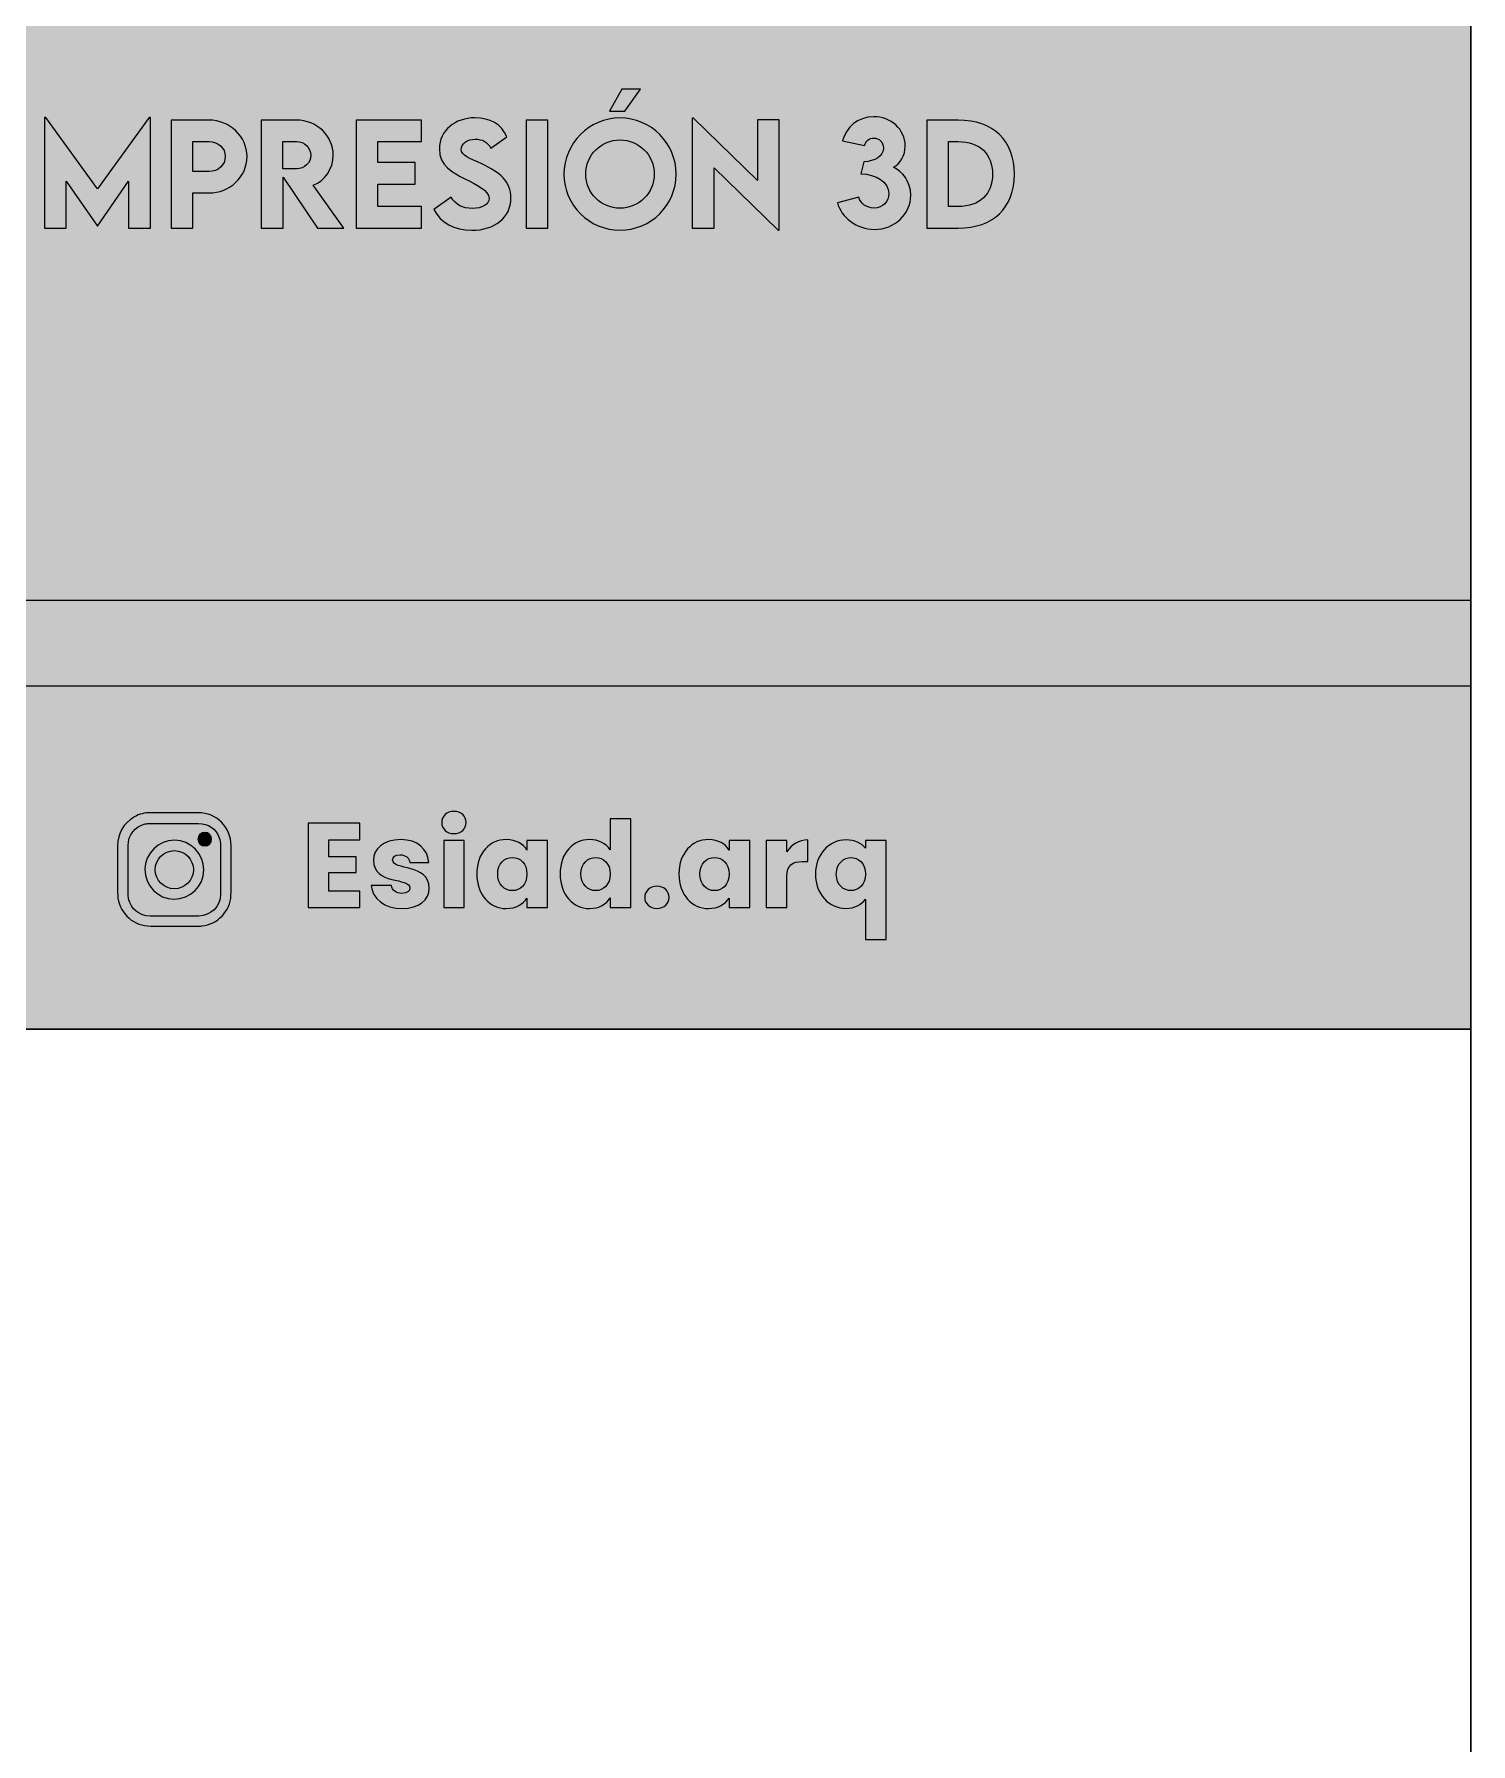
# Model space of a CAD drawing. Header units: metres. Extents: x 2745 to 3085, y 1376 to 1656.
# Drawn here: x 2840.33 to 2865.47, y 1583.46 to 1613.37 of the extents above; entities that cross this region are included whole.
import ezdxf

# ---------------------------------------------------------------- set-up
doc = ezdxf.new("R2010")
doc.units = ezdxf.units.M
doc.layers.add('Esiad Formato - Otros', color=7, linetype='Continuous', lineweight=0)

# ---------------------------------------------------------------- blocks, each defined once
blk = doc.blocks.new('Formato')
at = {"layer": 'Esiad Formato - Otros', "true_color": 0xd7d7da}
h = blk.add_hatch(color=254, dxfattribs=at)
h.dxf.hatch_style = 1
h.paths.add_polyline_path([(0, 0), (-120, 0), (-120, 60), (0, 60)])
at = {"layer": 'Esiad Formato - Otros', "true_color": 0x2b737a, "transparency": 33554687}
h = blk.add_hatch(color=147, dxfattribs=at)
h.dxf.hatch_style = 2
edge = h.paths.add_edge_path()
edge.add_spline(control_points=[(-14.289, 14.962), (-14.289, 15.293), (-14.559, 15.562), (-14.889, 15.562), (-15.219, 15.562), (-15.487, 15.293), (-15.487, 14.962), (-15.487, 14.634), (-15.219, 14.366), (-14.889, 14.366), (-14.559, 14.366), (-14.289, 14.634), (-14.289, 14.962)], knot_values=[0, 0, 0, 0, 1, 1, 1, 2, 2, 2, 3, 3, 3, 4, 4, 4, 4], degree=3, periodic=0)
edge = h.paths.add_edge_path()
edge.add_spline(control_points=[(-15.87, 14.96), (-15.87, 15.503), (-15.428, 15.946), (-14.888, 15.946), (-14.348, 15.946), (-13.905, 15.503), (-13.905, 14.96), (-13.905, 14.422), (-14.348, 13.982), (-14.889, 13.982), (-15.428, 13.982), (-15.87, 14.422), (-15.87, 14.96)], knot_values=[0, 0, 0, 0, 1, 1, 1, 2, 2, 2, 3, 3, 3, 4, 4, 4, 4], degree=3, periodic=0)
edge = h.paths.add_edge_path()
edge.add_spline(control_points=[(-15.075, 16.063), (-15.075, 16.063), (-14.855, 16.446), (-14.855, 16.446), (-14.855, 16.446), (-14.527, 16.446), (-14.527, 16.446), (-14.527, 16.446), (-14.806, 16.063), (-14.806, 16.063), (-14.806, 16.063), (-15.075, 16.063), (-15.075, 16.063)], knot_values=[0, 0, 0, 0, 1, 1, 1, 2, 2, 2, 3, 3, 3, 4, 4, 4, 4], degree=3, periodic=0)
h = blk.add_hatch(color=147, dxfattribs=at)
h.dxf.hatch_style = 2
edge = h.paths.add_edge_path()
edge.add_spline(control_points=[(-23.107, 15.954), (-23.107, 15.954), (-23.107, 14.018), (-23.107, 14.018), (-23.107, 14.018), (-23.487, 14.018), (-23.487, 14.018), (-23.487, 14.018), (-23.487, 14.841), (-23.487, 14.841), (-23.487, 14.841), (-24.03, 14.05), (-24.03, 14.05), (-24.03, 14.05), (-24.033, 14.05), (-24.033, 14.05), (-24.033, 14.05), (-24.578, 14.841), (-24.578, 14.841), (-24.578, 14.841), (-24.578, 14.018), (-24.578, 14.018), (-24.578, 14.018), (-24.957, 14.018), (-24.957, 14.018), (-24.957, 14.018), (-24.957, 15.954), (-24.957, 15.954), (-24.957, 15.954), (-24.936, 15.954), (-24.936, 15.954), (-24.936, 15.954), (-24.032, 14.706), (-24.032, 14.706), (-24.032, 14.706), (-23.128, 15.954), (-23.128, 15.954), (-23.128, 15.954), (-23.107, 15.954), (-23.107, 15.954)], knot_values=[0, 0, 0, 0, 1, 1, 1, 2, 2, 2, 3, 3, 3, 4, 4, 4, 5, 5, 5, 6, 6, 6, 7, 7, 7, 8, 8, 8, 9, 9, 9, 10, 10, 10, 11, 11, 11, 12, 12, 12, 13, 13, 13, 13], degree=3, periodic=0)
h = blk.add_hatch(color=147, dxfattribs=at)
h.dxf.hatch_style = 2
edge = h.paths.add_edge_path()
edge.add_spline(control_points=[(-21.795, 15.272), (-21.795, 15.415), (-21.922, 15.531), (-22.08, 15.531), (-22.08, 15.531), (-22.363, 15.531), (-22.363, 15.531), (-22.363, 15.531), (-22.363, 15.008), (-22.363, 15.008), (-22.363, 15.008), (-22.08, 15.007), (-22.08, 15.007), (-21.922, 15.006), (-21.795, 15.125), (-21.795, 15.272)], knot_values=[0, 0, 0, 0, 1, 1, 1, 2, 2, 2, 3, 3, 3, 4, 4, 4, 5, 5, 5, 5], degree=3, periodic=0)
edge = h.paths.add_edge_path()
edge.add_spline(control_points=[(-22.743, 15.907), (-22.743, 15.907), (-22.08, 15.907), (-22.08, 15.907), (-21.714, 15.907), (-21.415, 15.62), (-21.415, 15.268), (-21.415, 14.918), (-21.714, 14.632), (-22.08, 14.632), (-22.08, 14.632), (-22.363, 14.632), (-22.363, 14.632), (-22.363, 14.632), (-22.363, 14.018), (-22.363, 14.018), (-22.363, 14.018), (-22.743, 14.018), (-22.743, 14.018), (-22.743, 14.018), (-22.743, 15.907), (-22.743, 15.907)], knot_values=[0, 0, 0, 0, 1, 1, 1, 2, 2, 2, 3, 3, 3, 4, 4, 4, 5, 5, 5, 6, 6, 6, 7, 7, 7, 7], degree=3, periodic=0)
h = blk.add_hatch(color=147, dxfattribs=at)
h.dxf.hatch_style = 2
edge = h.paths.add_edge_path()
edge.add_spline(control_points=[(-20.786, 15.056), (-20.786, 15.056), (-20.542, 15.055), (-20.542, 15.055), (-20.413, 15.054), (-20.299, 15.158), (-20.299, 15.293), (-20.299, 15.428), (-20.415, 15.531), (-20.542, 15.531), (-20.542, 15.531), (-20.786, 15.531), (-20.786, 15.531), (-20.786, 15.531), (-20.786, 15.056), (-20.786, 15.056)], knot_values=[0, 0, 0, 0, 1, 1, 1, 2, 2, 2, 3, 3, 3, 4, 4, 4, 5, 5, 5, 5], degree=3, periodic=0)
edge = h.paths.add_edge_path()
edge.add_spline(control_points=[(-20.184, 14.018), (-20.184, 14.018), (-20.785, 14.911), (-20.785, 14.911), (-20.785, 14.911), (-20.785, 14.018), (-20.785, 14.018), (-20.785, 14.018), (-21.165, 14.018), (-21.165, 14.018), (-21.165, 14.018), (-21.166, 15.907), (-21.166, 15.907), (-21.166, 15.907), (-20.549, 15.907), (-20.549, 15.907), (-20.197, 15.907), (-19.907, 15.635), (-19.907, 15.295), (-19.907, 15.053), (-20.054, 14.841), (-20.256, 14.769), (-20.256, 14.769), (-19.72, 14.018), (-19.72, 14.018), (-19.72, 14.018), (-20.184, 14.018), (-20.184, 14.018)], knot_values=[0, 0, 0, 0, 1, 1, 1, 2, 2, 2, 3, 3, 3, 4, 4, 4, 5, 5, 5, 6, 6, 6, 7, 7, 7, 8, 8, 8, 9, 9, 9, 9], degree=3, periodic=0)
h = blk.add_hatch(color=147, dxfattribs=at)
h.dxf.hatch_style = 2
edge = h.paths.add_edge_path()
edge.add_spline(control_points=[(-19.124, 15.533), (-19.124, 15.533), (-19.124, 15.164), (-19.124, 15.164), (-19.124, 15.164), (-18.472, 15.164), (-18.472, 15.164), (-18.472, 15.164), (-18.472, 14.785), (-18.472, 14.785), (-18.472, 14.785), (-19.124, 14.785), (-19.124, 14.785), (-19.124, 14.785), (-19.124, 14.395), (-19.124, 14.395), (-19.124, 14.395), (-18.364, 14.395), (-18.364, 14.395), (-18.364, 14.395), (-18.364, 14.018), (-18.364, 14.018), (-18.364, 14.018), (-19.503, 14.018), (-19.503, 14.018), (-19.503, 14.018), (-19.503, 15.907), (-19.503, 15.907), (-19.503, 15.907), (-18.364, 15.907), (-18.364, 15.907), (-18.364, 15.907), (-18.364, 15.533), (-18.364, 15.533), (-18.364, 15.533), (-19.124, 15.533), (-19.124, 15.533)], knot_values=[0, 0, 0, 0, 1, 1, 1, 2, 2, 2, 3, 3, 3, 4, 4, 4, 5, 5, 5, 6, 6, 6, 7, 7, 7, 8, 8, 8, 9, 9, 9, 10, 10, 10, 11, 11, 11, 12, 12, 12, 12], degree=3, periodic=0)
h = blk.add_hatch(color=147, dxfattribs=at)
h.dxf.hatch_style = 2
edge = h.paths.add_edge_path()
edge.add_spline(control_points=[(-18.148, 14.344), (-18.148, 14.344), (-17.844, 14.557), (-17.844, 14.557), (-17.761, 14.423), (-17.64, 14.362), (-17.477, 14.362), (-17.299, 14.362), (-17.18, 14.435), (-17.18, 14.536), (-17.18, 14.674), (-17.406, 14.783), (-17.604, 14.882), (-17.816, 14.987), (-18.049, 15.103), (-18.049, 15.404), (-18.049, 15.731), (-17.773, 15.947), (-17.426, 15.947), (-17.168, 15.947), (-16.955, 15.84), (-16.869, 15.612), (-16.869, 15.612), (-17.149, 15.416), (-17.149, 15.416), (-17.205, 15.528), (-17.314, 15.574), (-17.42, 15.574), (-17.562, 15.574), (-17.667, 15.492), (-17.667, 15.395), (-17.667, 15.282), (-17.524, 15.244), (-17.307, 15.142), (-16.995, 14.994), (-16.798, 14.835), (-16.798, 14.544), (-16.798, 14.2), (-17.079, 13.98), (-17.483, 13.98), (-17.793, 13.98), (-18.021, 14.109), (-18.148, 14.344)], knot_values=[0, 0, 0, 0, 1, 1, 1, 2, 2, 2, 3, 3, 3, 4, 4, 4, 5, 5, 5, 6, 6, 6, 7, 7, 7, 8, 8, 8, 9, 9, 9, 10, 10, 10, 11, 11, 11, 12, 12, 12, 13, 13, 13, 14, 14, 14, 14], degree=3, periodic=0)
h = blk.add_hatch(color=147, dxfattribs=at)
h.dxf.hatch_style = 2
edge = h.paths.add_edge_path()
edge.add_spline(control_points=[(-16.532, 15.907), (-16.532, 15.907), (-16.152, 15.907), (-16.152, 15.907), (-16.152, 15.907), (-16.152, 14.018), (-16.152, 14.018), (-16.152, 14.018), (-16.532, 14.018), (-16.532, 14.018), (-16.532, 14.018), (-16.532, 15.907), (-16.532, 15.907)], knot_values=[0, 0, 0, 0, 1, 1, 1, 2, 2, 2, 3, 3, 3, 4, 4, 4, 4], degree=3, periodic=0)
h = blk.add_hatch(color=147, dxfattribs=at)
h.dxf.hatch_style = 2
edge = h.paths.add_edge_path()
edge.add_spline(control_points=[(-12.104, 15.912), (-12.104, 15.912), (-12.104, 13.983), (-12.104, 13.983), (-12.104, 13.983), (-12.122, 13.983), (-12.122, 13.983), (-12.122, 13.983), (-13.243, 15.074), (-13.243, 15.074), (-13.243, 15.074), (-13.243, 14.016), (-13.243, 14.016), (-13.243, 14.016), (-13.623, 14.016), (-13.623, 14.016), (-13.623, 14.016), (-13.623, 15.942), (-13.623, 15.942), (-13.623, 15.942), (-13.604, 15.942), (-13.604, 15.942), (-13.604, 15.942), (-12.485, 14.853), (-12.485, 14.853), (-12.485, 14.853), (-12.485, 15.912), (-12.485, 15.912), (-12.485, 15.912), (-12.104, 15.912), (-12.104, 15.912)], knot_values=[0, 0, 0, 0, 1, 1, 1, 2, 2, 2, 3, 3, 3, 4, 4, 4, 5, 5, 5, 6, 6, 6, 7, 7, 7, 8, 8, 8, 9, 9, 9, 10, 10, 10, 10], degree=3, periodic=0)
h = blk.add_hatch(color=147, dxfattribs=at)
h.dxf.hatch_style = 2
edge = h.paths.add_edge_path()
edge.add_spline(control_points=[(-9.801, 14.594), (-9.801, 14.262), (-10.079, 13.994), (-10.436, 13.994), (-10.744, 13.994), (-11.02, 14.207), (-11.083, 14.462), (-11.083, 14.462), (-10.71, 14.557), (-10.71, 14.557), (-10.682, 14.446), (-10.573, 14.369), (-10.444, 14.369), (-10.287, 14.369), (-10.184, 14.484), (-10.184, 14.623), (-10.184, 14.825), (-10.407, 14.965), (-10.676, 14.965), (-10.676, 14.965), (-10.619, 15.18), (-10.619, 15.18), (-10.427, 15.18), (-10.279, 15.282), (-10.279, 15.422), (-10.279, 15.523), (-10.355, 15.594), (-10.449, 15.594), (-10.527, 15.594), (-10.59, 15.544), (-10.607, 15.462), (-10.607, 15.462), (-10.996, 15.543), (-10.996, 15.543), (-10.942, 15.769), (-10.729, 15.967), (-10.447, 15.967), (-10.154, 15.967), (-9.898, 15.753), (-9.898, 15.452), (-9.898, 15.285), (-9.98, 15.143), (-10.104, 15.082), (-9.944, 15.007), (-9.801, 14.837), (-9.801, 14.594)], knot_values=[0, 0, 0, 0, 1, 1, 1, 2, 2, 2, 3, 3, 3, 4, 4, 4, 5, 5, 5, 6, 6, 6, 7, 7, 7, 8, 8, 8, 9, 9, 9, 10, 10, 10, 11, 11, 11, 12, 12, 12, 13, 13, 13, 14, 14, 14, 15, 15, 15, 15], degree=3, periodic=0)
h = blk.add_hatch(color=147, dxfattribs=at)
h.dxf.hatch_style = 2
edge = h.paths.add_edge_path()
edge.add_spline(control_points=[(-8.369, 14.961), (-8.369, 15.315), (-8.597, 15.531), (-8.97, 15.531), (-8.97, 15.531), (-9.14, 15.531), (-9.14, 15.531), (-9.14, 15.531), (-9.14, 14.396), (-9.14, 14.396), (-9.14, 14.396), (-8.967, 14.396), (-8.967, 14.396), (-8.595, 14.396), (-8.369, 14.61), (-8.369, 14.961)], knot_values=[0, 0, 0, 0, 1, 1, 1, 2, 2, 2, 3, 3, 3, 4, 4, 4, 5, 5, 5, 5], degree=3, periodic=0)
edge = h.paths.add_edge_path()
edge.add_spline(control_points=[(-7.986, 14.96), (-7.986, 14.374), (-8.359, 14.018), (-8.969, 14.018), (-8.969, 14.018), (-9.519, 14.018), (-9.519, 14.018), (-9.519, 14.018), (-9.519, 15.906), (-9.519, 15.906), (-9.519, 15.906), (-8.969, 15.907), (-8.969, 15.907), (-8.359, 15.908), (-7.986, 15.55), (-7.986, 14.96)], knot_values=[0, 0, 0, 0, 1, 1, 1, 2, 2, 2, 3, 3, 3, 4, 4, 4, 5, 5, 5, 5], degree=3, periodic=0)
at = {"layer": 'Esiad Formato - Otros', "true_color": 0x60bfbc, "transparency": 33554687}
h = blk.add_hatch(color=123, dxfattribs=at)
h.dxf.hatch_style = 2
edge = h.paths.add_edge_path()
edge.add_line((0, 6), (-65.117, 6))
edge.add_arc((-65.117, -6.5), 12.5, 90, 148.6677)
edge.add_line((-75.794, 0), (0, 0))
edge.add_line((0, 0), (0, 6))
at = {"layer": 'Esiad Formato - Otros', "transparency": 33554687}
h = blk.add_hatch(color=256, dxfattribs=at)
h.dxf.hatch_style = 2
edge = h.paths.add_edge_path()
edge.add_spline(control_points=[(-23.497, 2.791), (-23.497, 2.653), (-23.497, 2.515), (-23.496, 2.377), (-23.496, 2.345), (-23.494, 2.312), (-23.487, 2.281), (-23.447, 2.102), (-23.295, 1.982), (-23.112, 1.981), (-22.828, 1.981), (-22.544, 1.981), (-22.26, 1.981), (-22.048, 1.981), (-21.878, 2.149), (-21.877, 2.361), (-21.876, 2.648), (-21.876, 2.934), (-21.878, 3.221), (-21.878, 3.264), (-21.886, 3.309), (-21.901, 3.35), (-21.957, 3.506), (-22.095, 3.6), (-22.263, 3.601), (-22.547, 3.602), (-22.83, 3.601), (-23.113, 3.601), (-23.141, 3.601), (-23.17, 3.598), (-23.197, 3.591), (-23.377, 3.551), (-23.496, 3.399), (-23.496, 3.211), (-23.497, 3.071), (-23.497, 2.931), (-23.497, 2.791)], knot_values=[0, 0, 0, 0, 1, 1, 1, 2, 2, 2, 3, 3, 3, 4, 4, 4, 5, 5, 5, 6, 6, 6, 7, 7, 7, 8, 8, 8, 9, 9, 9, 10, 10, 10, 11, 11, 11, 12, 12, 12, 12], degree=3, periodic=0)
edge = h.paths.add_edge_path()
edge.add_spline(control_points=[(-21.695, 2.795), (-21.695, 2.644), (-21.691, 2.492), (-21.696, 2.341), (-21.707, 2.066), (-21.932, 1.833), (-22.206, 1.807), (-22.23, 1.805), (-22.254, 1.804), (-22.277, 1.804), (-22.552, 1.804), (-22.827, 1.804), (-23.101, 1.804), (-23.391, 1.804), (-23.629, 2.007), (-23.673, 2.294), (-23.677, 2.323), (-23.679, 2.353), (-23.679, 2.382), (-23.679, 2.657), (-23.681, 2.932), (-23.679, 3.206), (-23.677, 3.431), (-23.578, 3.602), (-23.384, 3.716), (-23.299, 3.766), (-23.205, 3.788), (-23.107, 3.788), (-22.827, 3.788), (-22.547, 3.789), (-22.267, 3.788), (-21.947, 3.787), (-21.696, 3.534), (-21.695, 3.215), (-21.694, 3.075), (-21.694, 2.935), (-21.694, 2.795), (-21.695, 2.795), (-21.695, 2.795), (-21.695, 2.795)], knot_values=[0, 0, 0, 0, 1, 1, 1, 2, 2, 2, 3, 3, 3, 4, 4, 4, 5, 5, 5, 6, 6, 6, 7, 7, 7, 8, 8, 8, 9, 9, 9, 10, 10, 10, 11, 11, 11, 12, 12, 12, 13, 13, 13, 13], degree=3, periodic=0)
h = blk.add_hatch(color=256, dxfattribs=at)
h.dxf.hatch_style = 2
edge = h.paths.add_edge_path()
edge.add_spline(control_points=[(-19.442, 3.315), (-19.442, 3.315), (-19.986, 3.315), (-19.986, 3.315), (-19.986, 3.315), (-19.986, 3.017), (-19.986, 3.017), (-19.986, 3.017), (-19.505, 3.017), (-19.505, 3.017), (-19.505, 3.017), (-19.505, 2.74), (-19.505, 2.74), (-19.505, 2.74), (-19.986, 2.74), (-19.986, 2.74), (-19.986, 2.74), (-19.986, 2.417), (-19.986, 2.417), (-19.986, 2.417), (-19.442, 2.417), (-19.442, 2.417), (-19.442, 2.417), (-19.442, 2.129), (-19.442, 2.129), (-19.442, 2.129), (-20.345, 2.129), (-20.345, 2.129), (-20.345, 2.129), (-20.345, 3.603), (-20.345, 3.603), (-20.345, 3.603), (-19.442, 3.603), (-19.442, 3.603), (-19.442, 3.603), (-19.442, 3.315), (-19.442, 3.315)], knot_values=[0, 0, 0, 0, 1, 1, 1, 2, 2, 2, 3, 3, 3, 4, 4, 4, 5, 5, 5, 6, 6, 6, 7, 7, 7, 8, 8, 8, 9, 9, 9, 10, 10, 10, 11, 11, 11, 12, 12, 12, 12], degree=3, periodic=0)
h = blk.add_hatch(color=256, dxfattribs=at)
h.dxf.hatch_style = 2
edge = h.paths.add_edge_path()
edge.add_spline(control_points=[(-17.974, 3.301), (-17.974, 3.301), (-17.615, 3.301), (-17.615, 3.301), (-17.615, 3.301), (-17.615, 2.129), (-17.615, 2.129), (-17.615, 2.129), (-17.974, 2.129), (-17.974, 2.129), (-17.974, 2.129), (-17.974, 3.301), (-17.974, 3.301)], knot_values=[0, 0, 0, 0, 1, 1, 1, 2, 2, 2, 3, 3, 3, 4, 4, 4, 4], degree=3, periodic=0)
edge = h.paths.add_edge_path()
edge.add_spline(control_points=[(-18.008, 3.616), (-18.008, 3.725), (-17.922, 3.811), (-17.794, 3.811), (-17.668, 3.811), (-17.582, 3.725), (-17.582, 3.616), (-17.582, 3.509), (-17.668, 3.423), (-17.794, 3.423), (-17.922, 3.423), (-18.008, 3.509), (-18.008, 3.616)], knot_values=[0, 0, 0, 0, 1, 1, 1, 2, 2, 2, 3, 3, 3, 4, 4, 4, 4], degree=3, periodic=0)
h = blk.add_hatch(color=256, dxfattribs=at)
h.dxf.hatch_style = 2
edge = h.paths.add_edge_path()
edge.add_spline(control_points=[(-15.316, 3.005), (-15.45, 3.005), (-15.572, 2.904), (-15.572, 2.717), (-15.572, 2.53), (-15.45, 2.425), (-15.316, 2.425), (-15.179, 2.425), (-15.06, 2.528), (-15.06, 2.715), (-15.06, 2.902), (-15.179, 3.005), (-15.316, 3.005)], knot_values=[0, 0, 0, 0, 1, 1, 1, 2, 2, 2, 3, 3, 3, 4, 4, 4, 4], degree=3, periodic=0)
edge = h.paths.add_edge_path()
edge.add_spline(control_points=[(-15.421, 3.318), (-15.265, 3.318), (-15.131, 3.246), (-15.06, 3.139), (-15.06, 3.139), (-15.06, 3.683), (-15.06, 3.683), (-15.06, 3.683), (-14.7, 3.683), (-14.7, 3.683), (-14.7, 3.683), (-14.7, 2.129), (-14.7, 2.129), (-14.7, 2.129), (-15.06, 2.129), (-15.06, 2.129), (-15.06, 2.129), (-15.06, 2.297), (-15.06, 2.297), (-15.125, 2.19), (-15.249, 2.112), (-15.421, 2.112), (-15.708, 2.112), (-15.937, 2.347), (-15.937, 2.717), (-15.937, 3.087), (-15.708, 3.318), (-15.421, 3.318)], knot_values=[0, 0, 0, 0, 1, 1, 1, 2, 2, 2, 3, 3, 3, 4, 4, 4, 5, 5, 5, 6, 6, 6, 7, 7, 7, 8, 8, 8, 9, 9, 9, 9], degree=3, periodic=0)
h = blk.add_hatch(color=256, dxfattribs=at)
h.dxf.hatch_style = 2
edge = h.paths.add_edge_path()
edge.add_spline(control_points=[(-22.687, 2.458), (-22.503, 2.458), (-22.353, 2.606), (-22.353, 2.789), (-22.353, 2.975), (-22.502, 3.125), (-22.686, 3.125), (-22.871, 3.125), (-23.021, 2.975), (-23.021, 2.791), (-23.02, 2.607), (-22.871, 2.458), (-22.687, 2.458)], knot_values=[0, 0, 0, 0, 1, 1, 1, 2, 2, 2, 3, 3, 3, 4, 4, 4, 4], degree=3, periodic=0)
edge = h.paths.add_edge_path()
edge.add_spline(control_points=[(-22.172, 2.788), (-22.173, 2.502), (-22.405, 2.275), (-22.693, 2.276), (-22.976, 2.278), (-23.203, 2.511), (-23.202, 2.798), (-23.2, 3.078), (-22.966, 3.308), (-22.684, 3.306), (-22.399, 3.305), (-22.171, 3.074), (-22.172, 2.788)], knot_values=[0, 0, 0, 0, 1, 1, 1, 2, 2, 2, 3, 3, 3, 4, 4, 4, 4], degree=3, periodic=0)
h = blk.add_hatch(color=256, dxfattribs=at)
h.dxf.hatch_style = 2
edge = h.paths.add_edge_path()
edge.add_spline(control_points=[(-22.153, 3.445), (-22.087, 3.445), (-22.034, 3.391), (-22.035, 3.324), (-22.035, 3.259), (-22.088, 3.206), (-22.154, 3.206), (-22.22, 3.206), (-22.274, 3.26), (-22.274, 3.326), (-22.274, 3.392), (-22.22, 3.446), (-22.153, 3.445)], knot_values=[0, 0, 0, 0, 1, 1, 1, 2, 2, 2, 3, 3, 3, 4, 4, 4, 4], degree=3, periodic=0)
h = blk.add_hatch(color=256, dxfattribs=at)
h.dxf.hatch_style = 2
edge = h.paths.add_edge_path()
edge.add_spline(control_points=[(-18.701, 2.112), (-19.014, 2.112), (-19.224, 2.286), (-19.241, 2.513), (-19.241, 2.513), (-18.886, 2.513), (-18.886, 2.513), (-18.877, 2.431), (-18.804, 2.377), (-18.705, 2.377), (-18.613, 2.377), (-18.564, 2.419), (-18.564, 2.471), (-18.564, 2.66), (-19.203, 2.524), (-19.203, 2.954), (-19.203, 3.154), (-19.033, 3.318), (-18.726, 3.318), (-18.424, 3.318), (-18.256, 3.15), (-18.233, 2.918), (-18.233, 2.918), (-18.564, 2.918), (-18.564, 2.918), (-18.575, 2.998), (-18.636, 3.051), (-18.737, 3.051), (-18.821, 3.051), (-18.867, 3.017), (-18.867, 2.96), (-18.867, 2.774), (-18.233, 2.906), (-18.226, 2.469), (-18.226, 2.265), (-18.407, 2.112), (-18.701, 2.112)], knot_values=[0, 0, 0, 0, 1, 1, 1, 2, 2, 2, 3, 3, 3, 4, 4, 4, 5, 5, 5, 6, 6, 6, 7, 7, 7, 8, 8, 8, 9, 9, 9, 10, 10, 10, 11, 11, 11, 12, 12, 12, 12], degree=3, periodic=0)
h = blk.add_hatch(color=256, dxfattribs=at)
h.dxf.hatch_style = 2
edge = h.paths.add_edge_path()
edge.add_spline(control_points=[(-16.773, 3.005), (-16.908, 3.005), (-17.029, 2.904), (-17.029, 2.717), (-17.029, 2.53), (-16.908, 2.425), (-16.773, 2.425), (-16.637, 2.425), (-16.517, 2.528), (-16.517, 2.715), (-16.517, 2.902), (-16.637, 3.005), (-16.773, 3.005)], knot_values=[0, 0, 0, 0, 1, 1, 1, 2, 2, 2, 3, 3, 3, 4, 4, 4, 4], degree=3, periodic=0)
edge = h.paths.add_edge_path()
edge.add_spline(control_points=[(-16.878, 3.318), (-16.704, 3.318), (-16.58, 3.238), (-16.517, 3.135), (-16.517, 3.135), (-16.517, 3.301), (-16.517, 3.301), (-16.517, 3.301), (-16.158, 3.301), (-16.158, 3.301), (-16.158, 3.301), (-16.158, 2.129), (-16.158, 2.129), (-16.158, 2.129), (-16.517, 2.129), (-16.517, 2.129), (-16.517, 2.129), (-16.517, 2.295), (-16.517, 2.295), (-16.582, 2.192), (-16.706, 2.112), (-16.88, 2.112), (-17.166, 2.112), (-17.395, 2.347), (-17.395, 2.717), (-17.395, 3.087), (-17.166, 3.318), (-16.878, 3.318)], knot_values=[0, 0, 0, 0, 1, 1, 1, 2, 2, 2, 3, 3, 3, 4, 4, 4, 5, 5, 5, 6, 6, 6, 7, 7, 7, 8, 8, 8, 9, 9, 9, 9], degree=3, periodic=0)
h = blk.add_hatch(color=256, dxfattribs=at)
h.dxf.hatch_style = 2
edge = h.paths.add_edge_path()
edge.add_spline(control_points=[(-13.235, 3.005), (-13.369, 3.005), (-13.491, 2.904), (-13.491, 2.717), (-13.491, 2.53), (-13.369, 2.425), (-13.235, 2.425), (-13.098, 2.425), (-12.978, 2.528), (-12.978, 2.715), (-12.978, 2.902), (-13.098, 3.005), (-13.235, 3.005)], knot_values=[0, 0, 0, 0, 1, 1, 1, 2, 2, 2, 3, 3, 3, 4, 4, 4, 4], degree=3, periodic=0)
edge = h.paths.add_edge_path()
edge.add_spline(control_points=[(-13.34, 3.318), (-13.165, 3.318), (-13.041, 3.238), (-12.978, 3.135), (-12.978, 3.135), (-12.978, 3.301), (-12.978, 3.301), (-12.978, 3.301), (-12.619, 3.301), (-12.619, 3.301), (-12.619, 3.301), (-12.619, 2.129), (-12.619, 2.129), (-12.619, 2.129), (-12.978, 2.129), (-12.978, 2.129), (-12.978, 2.129), (-12.978, 2.295), (-12.978, 2.295), (-13.044, 2.192), (-13.167, 2.112), (-13.342, 2.112), (-13.627, 2.112), (-13.856, 2.347), (-13.856, 2.717), (-13.856, 3.087), (-13.627, 3.318), (-13.34, 3.318)], knot_values=[0, 0, 0, 0, 1, 1, 1, 2, 2, 2, 3, 3, 3, 4, 4, 4, 5, 5, 5, 6, 6, 6, 7, 7, 7, 8, 8, 8, 9, 9, 9, 9], degree=3, periodic=0)
h = blk.add_hatch(color=256, dxfattribs=at)
h.dxf.hatch_style = 2
edge = h.paths.add_edge_path()
edge.add_spline(control_points=[(-11.968, 2.129), (-11.968, 2.129), (-12.328, 2.129), (-12.328, 2.129), (-12.328, 2.129), (-12.328, 3.301), (-12.328, 3.301), (-12.328, 3.301), (-11.968, 3.301), (-11.968, 3.301), (-11.968, 3.301), (-11.968, 3.105), (-11.968, 3.105), (-11.886, 3.229), (-11.758, 3.313), (-11.601, 3.313), (-11.601, 3.313), (-11.601, 2.933), (-11.601, 2.933), (-11.601, 2.933), (-11.7, 2.933), (-11.7, 2.933), (-11.87, 2.933), (-11.968, 2.874), (-11.968, 2.673), (-11.968, 2.673), (-11.968, 2.129), (-11.968, 2.129)], knot_values=[0, 0, 0, 0, 1, 1, 1, 2, 2, 2, 3, 3, 3, 4, 4, 4, 5, 5, 5, 6, 6, 6, 7, 7, 7, 8, 8, 8, 9, 9, 9, 9], degree=3, periodic=0)
h = blk.add_hatch(color=256, dxfattribs=at)
h.dxf.hatch_style = 2
edge = h.paths.add_edge_path()
edge.add_spline(control_points=[(-10.847, 3.002), (-10.967, 3.002), (-11.103, 2.91), (-11.103, 2.713), (-11.103, 2.515), (-10.967, 2.425), (-10.847, 2.425), (-10.725, 2.425), (-10.591, 2.517), (-10.591, 2.715), (-10.591, 2.912), (-10.725, 3.002), (-10.847, 3.002)], knot_values=[0, 0, 0, 0, 1, 1, 1, 2, 2, 2, 3, 3, 3, 4, 4, 4, 4], degree=3, periodic=0)
edge = h.paths.add_edge_path()
edge.add_spline(control_points=[(-10.933, 3.313), (-10.78, 3.313), (-10.662, 3.255), (-10.591, 3.166), (-10.591, 3.166), (-10.591, 3.301), (-10.591, 3.301), (-10.591, 3.301), (-10.232, 3.301), (-10.232, 3.301), (-10.232, 3.301), (-10.232, 1.57), (-10.232, 1.57), (-10.232, 1.57), (-10.591, 1.57), (-10.591, 1.57), (-10.591, 1.57), (-10.591, 2.276), (-10.591, 2.276), (-10.666, 2.183), (-10.782, 2.114), (-10.937, 2.114), (-11.225, 2.114), (-11.469, 2.356), (-11.469, 2.713), (-11.469, 3.07), (-11.225, 3.313), (-10.933, 3.313)], knot_values=[0, 0, 0, 0, 1, 1, 1, 2, 2, 2, 3, 3, 3, 4, 4, 4, 5, 5, 5, 6, 6, 6, 7, 7, 7, 8, 8, 8, 9, 9, 9, 9], degree=3, periodic=0)
h = blk.add_hatch(color=256, dxfattribs=at)
h.dxf.hatch_style = 2
edge = h.paths.add_edge_path()
edge.add_spline(control_points=[(-14.241, 2.112), (-14.369, 2.112), (-14.455, 2.198), (-14.455, 2.305), (-14.455, 2.417), (-14.369, 2.503), (-14.241, 2.503), (-14.115, 2.503), (-14.028, 2.417), (-14.028, 2.305), (-14.028, 2.198), (-14.115, 2.112), (-14.241, 2.112)], knot_values=[0, 0, 0, 0, 1, 1, 1, 2, 2, 2, 3, 3, 3, 4, 4, 4, 4], degree=3, periodic=0)
at = {"layer": 'Esiad Formato - Otros', "color": 7, "true_color": 0xf2f2f3}
blk.add_lwpolyline([(0, 0), (-120, 0), (-120, 60), (0, 60)], close=True, dxfattribs=at)
at = {"layer": 'Esiad Formato - Otros', "color": 147, "true_color": 0x2b737a, "transparency": 33554687}
blk.add_lwpolyline([(0, 7.5), (-65.117, 7.5, 0.278904), (-77.516, 0, 0.261728)], format="xyb", dxfattribs=at)
at = {"layer": 'Esiad Formato - Otros', "color": 123, "true_color": 0x60bfbc, "transparency": 33554687}
blk.add_lwpolyline([(0, 6), (-65.117, 6, 0.261728), (-75.794, 0), (0, 0)], format="xyb", close=True, dxfattribs=at)
at = {"layer": 'Esiad Formato - Otros', "color": 147, "true_color": 0x2b737a, "transparency": 33554687}
for points, knots in [([(-15.075, 16.063), (-15.075, 16.063), (-14.855, 16.446), (-14.855, 16.446), (-14.855, 16.446), (-14.527, 16.446), (-14.527, 16.446), (-14.527, 16.446), (-14.806, 16.063), (-14.806, 16.063), (-14.806, 16.063), (-15.075, 16.063), (-15.075, 16.063)], [0, 0, 0, 0, 1, 1, 1, 2, 2, 2, 3, 3, 3, 4, 4, 4, 4]), ([(-23.107, 15.954), (-23.107, 15.954), (-23.107, 14.018), (-23.107, 14.018), (-23.107, 14.018), (-23.487, 14.018), (-23.487, 14.018), (-23.487, 14.018), (-23.487, 14.841), (-23.487, 14.841), (-23.487, 14.841), (-24.03, 14.05), (-24.03, 14.05), (-24.03, 14.05), (-24.033, 14.05), (-24.033, 14.05), (-24.033, 14.05), (-24.578, 14.841), (-24.578, 14.841), (-24.578, 14.841), (-24.578, 14.018), (-24.578, 14.018), (-24.578, 14.018), (-24.957, 14.018), (-24.957, 14.018), (-24.957, 14.018), (-24.957, 15.954), (-24.957, 15.954), (-24.957, 15.954), (-24.936, 15.954), (-24.936, 15.954), (-24.936, 15.954), (-24.032, 14.706), (-24.032, 14.706), (-24.032, 14.706), (-23.128, 15.954), (-23.128, 15.954), (-23.128, 15.954), (-23.107, 15.954), (-23.107, 15.954)], [0, 0, 0, 0, 1, 1, 1, 2, 2, 2, 3, 3, 3, 4, 4, 4, 5, 5, 5, 6, 6, 6, 7, 7, 7, 8, 8, 8, 9, 9, 9, 10, 10, 10, 11, 11, 11, 12, 12, 12, 13, 13, 13, 13]), ([(-22.743, 15.907), (-22.743, 15.907), (-22.08, 15.907), (-22.08, 15.907), (-21.714, 15.907), (-21.415, 15.62), (-21.415, 15.268), (-21.415, 14.918), (-21.714, 14.632), (-22.08, 14.632), (-22.08, 14.632), (-22.363, 14.632), (-22.363, 14.632), (-22.363, 14.632), (-22.363, 14.018), (-22.363, 14.018), (-22.363, 14.018), (-22.743, 14.018), (-22.743, 14.018), (-22.743, 14.018), (-22.743, 15.907), (-22.743, 15.907)], [0, 0, 0, 0, 1, 1, 1, 2, 2, 2, 3, 3, 3, 4, 4, 4, 5, 5, 5, 6, 6, 6, 7, 7, 7, 7]), ([(-20.184, 14.018), (-20.184, 14.018), (-20.785, 14.911), (-20.785, 14.911), (-20.785, 14.911), (-20.785, 14.018), (-20.785, 14.018), (-20.785, 14.018), (-21.165, 14.018), (-21.165, 14.018), (-21.165, 14.018), (-21.166, 15.907), (-21.166, 15.907), (-21.166, 15.907), (-20.549, 15.907), (-20.549, 15.907), (-20.197, 15.907), (-19.907, 15.635), (-19.907, 15.295), (-19.907, 15.053), (-20.054, 14.841), (-20.256, 14.769), (-20.256, 14.769), (-19.72, 14.018), (-19.72, 14.018), (-19.72, 14.018), (-20.184, 14.018), (-20.184, 14.018)], [0, 0, 0, 0, 1, 1, 1, 2, 2, 2, 3, 3, 3, 4, 4, 4, 5, 5, 5, 6, 6, 6, 7, 7, 7, 8, 8, 8, 9, 9, 9, 9]), ([(-19.124, 15.533), (-19.124, 15.533), (-19.124, 15.164), (-19.124, 15.164), (-19.124, 15.164), (-18.472, 15.164), (-18.472, 15.164), (-18.472, 15.164), (-18.472, 14.785), (-18.472, 14.785), (-18.472, 14.785), (-19.124, 14.785), (-19.124, 14.785), (-19.124, 14.785), (-19.124, 14.395), (-19.124, 14.395), (-19.124, 14.395), (-18.364, 14.395), (-18.364, 14.395), (-18.364, 14.395), (-18.364, 14.018), (-18.364, 14.018), (-18.364, 14.018), (-19.503, 14.018), (-19.503, 14.018), (-19.503, 14.018), (-19.503, 15.907), (-19.503, 15.907), (-19.503, 15.907), (-18.364, 15.907), (-18.364, 15.907), (-18.364, 15.907), (-18.364, 15.533), (-18.364, 15.533), (-18.364, 15.533), (-19.124, 15.533), (-19.124, 15.533)], [0, 0, 0, 0, 1, 1, 1, 2, 2, 2, 3, 3, 3, 4, 4, 4, 5, 5, 5, 6, 6, 6, 7, 7, 7, 8, 8, 8, 9, 9, 9, 10, 10, 10, 11, 11, 11, 12, 12, 12, 12]), ([(-18.148, 14.344), (-18.148, 14.344), (-17.844, 14.557), (-17.844, 14.557), (-17.761, 14.423), (-17.64, 14.362), (-17.477, 14.362), (-17.299, 14.362), (-17.18, 14.435), (-17.18, 14.536), (-17.18, 14.674), (-17.406, 14.783), (-17.604, 14.882), (-17.816, 14.987), (-18.049, 15.103), (-18.049, 15.404), (-18.049, 15.731), (-17.773, 15.947), (-17.426, 15.947), (-17.168, 15.947), (-16.955, 15.84), (-16.869, 15.612), (-16.869, 15.612), (-17.149, 15.416), (-17.149, 15.416), (-17.205, 15.528), (-17.314, 15.574), (-17.42, 15.574), (-17.562, 15.574), (-17.667, 15.492), (-17.667, 15.395), (-17.667, 15.282), (-17.524, 15.244), (-17.307, 15.142), (-16.995, 14.994), (-16.798, 14.835), (-16.798, 14.544), (-16.798, 14.2), (-17.079, 13.98), (-17.483, 13.98), (-17.793, 13.98), (-18.021, 14.109), (-18.148, 14.344)], [0, 0, 0, 0, 1, 1, 1, 2, 2, 2, 3, 3, 3, 4, 4, 4, 5, 5, 5, 6, 6, 6, 7, 7, 7, 8, 8, 8, 9, 9, 9, 10, 10, 10, 11, 11, 11, 12, 12, 12, 13, 13, 13, 14, 14, 14, 14]), ([(-16.532, 15.907), (-16.532, 15.907), (-16.152, 15.907), (-16.152, 15.907), (-16.152, 15.907), (-16.152, 14.018), (-16.152, 14.018), (-16.152, 14.018), (-16.532, 14.018), (-16.532, 14.018), (-16.532, 14.018), (-16.532, 15.907), (-16.532, 15.907)], [0, 0, 0, 0, 1, 1, 1, 2, 2, 2, 3, 3, 3, 4, 4, 4, 4]), ([(-15.87, 14.96), (-15.87, 15.503), (-15.428, 15.946), (-14.888, 15.946), (-14.348, 15.946), (-13.905, 15.503), (-13.905, 14.96), (-13.905, 14.422), (-14.348, 13.982), (-14.889, 13.982), (-15.428, 13.982), (-15.87, 14.422), (-15.87, 14.96)], [0, 0, 0, 0, 1, 1, 1, 2, 2, 2, 3, 3, 3, 4, 4, 4, 4]), ([(-12.104, 15.912), (-12.104, 15.912), (-12.104, 13.983), (-12.104, 13.983), (-12.104, 13.983), (-12.122, 13.983), (-12.122, 13.983), (-12.122, 13.983), (-13.243, 15.074), (-13.243, 15.074), (-13.243, 15.074), (-13.243, 14.016), (-13.243, 14.016), (-13.243, 14.016), (-13.623, 14.016), (-13.623, 14.016), (-13.623, 14.016), (-13.623, 15.942), (-13.623, 15.942), (-13.623, 15.942), (-13.604, 15.942), (-13.604, 15.942), (-13.604, 15.942), (-12.485, 14.853), (-12.485, 14.853), (-12.485, 14.853), (-12.485, 15.912), (-12.485, 15.912), (-12.485, 15.912), (-12.104, 15.912), (-12.104, 15.912)], [0, 0, 0, 0, 1, 1, 1, 2, 2, 2, 3, 3, 3, 4, 4, 4, 5, 5, 5, 6, 6, 6, 7, 7, 7, 8, 8, 8, 9, 9, 9, 10, 10, 10, 10]), ([(-9.801, 14.594), (-9.801, 14.262), (-10.079, 13.994), (-10.436, 13.994), (-10.744, 13.994), (-11.02, 14.207), (-11.083, 14.462), (-11.083, 14.462), (-10.71, 14.557), (-10.71, 14.557), (-10.682, 14.446), (-10.573, 14.369), (-10.444, 14.369), (-10.287, 14.369), (-10.184, 14.484), (-10.184, 14.623), (-10.184, 14.825), (-10.407, 14.965), (-10.676, 14.965), (-10.676, 14.965), (-10.619, 15.18), (-10.619, 15.18), (-10.427, 15.18), (-10.279, 15.282), (-10.279, 15.422), (-10.279, 15.523), (-10.355, 15.594), (-10.449, 15.594), (-10.527, 15.594), (-10.59, 15.544), (-10.607, 15.462), (-10.607, 15.462), (-10.996, 15.543), (-10.996, 15.543), (-10.942, 15.769), (-10.729, 15.967), (-10.447, 15.967), (-10.154, 15.967), (-9.898, 15.753), (-9.898, 15.452), (-9.898, 15.285), (-9.98, 15.143), (-10.104, 15.082), (-9.944, 15.007), (-9.801, 14.837), (-9.801, 14.594)], [0, 0, 0, 0, 1, 1, 1, 2, 2, 2, 3, 3, 3, 4, 4, 4, 5, 5, 5, 6, 6, 6, 7, 7, 7, 8, 8, 8, 9, 9, 9, 10, 10, 10, 11, 11, 11, 12, 12, 12, 13, 13, 13, 14, 14, 14, 15, 15, 15, 15]), ([(-7.986, 14.96), (-7.986, 14.374), (-8.359, 14.018), (-8.969, 14.018), (-8.969, 14.018), (-9.519, 14.018), (-9.519, 14.018), (-9.519, 14.018), (-9.519, 15.906), (-9.519, 15.906), (-9.519, 15.906), (-8.969, 15.907), (-8.969, 15.907), (-8.359, 15.908), (-7.986, 15.55), (-7.986, 14.96)], [0, 0, 0, 0, 1, 1, 1, 2, 2, 2, 3, 3, 3, 4, 4, 4, 5, 5, 5, 5]), ([(-14.289, 14.962), (-14.289, 15.293), (-14.559, 15.562), (-14.889, 15.562), (-15.219, 15.562), (-15.487, 15.293), (-15.487, 14.962), (-15.487, 14.634), (-15.219, 14.366), (-14.889, 14.366), (-14.559, 14.366), (-14.289, 14.634), (-14.289, 14.962)], [0, 0, 0, 0, 1, 1, 1, 2, 2, 2, 3, 3, 3, 4, 4, 4, 4]), ([(-21.795, 15.272), (-21.795, 15.415), (-21.922, 15.531), (-22.08, 15.531), (-22.08, 15.531), (-22.363, 15.531), (-22.363, 15.531), (-22.363, 15.531), (-22.363, 15.008), (-22.363, 15.008), (-22.363, 15.008), (-22.08, 15.007), (-22.08, 15.007), (-21.922, 15.006), (-21.795, 15.125), (-21.795, 15.272)], [0, 0, 0, 0, 1, 1, 1, 2, 2, 2, 3, 3, 3, 4, 4, 4, 5, 5, 5, 5]), ([(-20.786, 15.056), (-20.786, 15.056), (-20.542, 15.055), (-20.542, 15.055), (-20.413, 15.054), (-20.299, 15.158), (-20.299, 15.293), (-20.299, 15.428), (-20.415, 15.531), (-20.542, 15.531), (-20.542, 15.531), (-20.786, 15.531), (-20.786, 15.531), (-20.786, 15.531), (-20.786, 15.056), (-20.786, 15.056)], [0, 0, 0, 0, 1, 1, 1, 2, 2, 2, 3, 3, 3, 4, 4, 4, 5, 5, 5, 5]), ([(-8.369, 14.961), (-8.369, 15.315), (-8.597, 15.531), (-8.97, 15.531), (-8.97, 15.531), (-9.14, 15.531), (-9.14, 15.531), (-9.14, 15.531), (-9.14, 14.396), (-9.14, 14.396), (-9.14, 14.396), (-8.967, 14.396), (-8.967, 14.396), (-8.595, 14.396), (-8.369, 14.61), (-8.369, 14.961)], [0, 0, 0, 0, 1, 1, 1, 2, 2, 2, 3, 3, 3, 4, 4, 4, 5, 5, 5, 5])]:
    blk.add_open_spline(points, degree=3, knots=knots, dxfattribs=at)
at = {"layer": 'Esiad Formato - Otros', "transparency": 33554687}
for points, knots in [([(-21.695, 2.795), (-21.695, 2.644), (-21.691, 2.492), (-21.696, 2.341), (-21.707, 2.066), (-21.932, 1.833), (-22.206, 1.807), (-22.23, 1.805), (-22.254, 1.804), (-22.277, 1.804), (-22.552, 1.804), (-22.827, 1.804), (-23.101, 1.804), (-23.391, 1.804), (-23.629, 2.007), (-23.673, 2.294), (-23.677, 2.323), (-23.679, 2.353), (-23.679, 2.382), (-23.679, 2.657), (-23.681, 2.932), (-23.679, 3.206), (-23.677, 3.431), (-23.578, 3.602), (-23.384, 3.716), (-23.299, 3.766), (-23.205, 3.788), (-23.107, 3.788), (-22.827, 3.788), (-22.547, 3.789), (-22.267, 3.788), (-21.947, 3.787), (-21.696, 3.534), (-21.695, 3.215), (-21.694, 3.075), (-21.694, 2.935), (-21.694, 2.795), (-21.695, 2.795), (-21.695, 2.795), (-21.695, 2.795)], [0, 0, 0, 0, 1, 1, 1, 2, 2, 2, 3, 3, 3, 4, 4, 4, 5, 5, 5, 6, 6, 6, 7, 7, 7, 8, 8, 8, 9, 9, 9, 10, 10, 10, 11, 11, 11, 12, 12, 12, 13, 13, 13, 13]), ([(-23.497, 2.791), (-23.497, 2.653), (-23.497, 2.515), (-23.496, 2.377), (-23.496, 2.345), (-23.494, 2.312), (-23.487, 2.281), (-23.447, 2.102), (-23.295, 1.982), (-23.112, 1.981), (-22.828, 1.981), (-22.544, 1.981), (-22.26, 1.981), (-22.048, 1.981), (-21.878, 2.149), (-21.877, 2.361), (-21.876, 2.648), (-21.876, 2.934), (-21.878, 3.221), (-21.878, 3.264), (-21.886, 3.309), (-21.901, 3.35), (-21.957, 3.506), (-22.095, 3.6), (-22.263, 3.601), (-22.547, 3.602), (-22.83, 3.601), (-23.113, 3.601), (-23.141, 3.601), (-23.17, 3.598), (-23.197, 3.591), (-23.377, 3.551), (-23.496, 3.399), (-23.496, 3.211), (-23.497, 3.071), (-23.497, 2.931), (-23.497, 2.791)], [0, 0, 0, 0, 1, 1, 1, 2, 2, 2, 3, 3, 3, 4, 4, 4, 5, 5, 5, 6, 6, 6, 7, 7, 7, 8, 8, 8, 9, 9, 9, 10, 10, 10, 11, 11, 11, 12, 12, 12, 12]), ([(-19.442, 3.315), (-19.442, 3.315), (-19.986, 3.315), (-19.986, 3.315), (-19.986, 3.315), (-19.986, 3.017), (-19.986, 3.017), (-19.986, 3.017), (-19.505, 3.017), (-19.505, 3.017), (-19.505, 3.017), (-19.505, 2.74), (-19.505, 2.74), (-19.505, 2.74), (-19.986, 2.74), (-19.986, 2.74), (-19.986, 2.74), (-19.986, 2.417), (-19.986, 2.417), (-19.986, 2.417), (-19.442, 2.417), (-19.442, 2.417), (-19.442, 2.417), (-19.442, 2.129), (-19.442, 2.129), (-19.442, 2.129), (-20.345, 2.129), (-20.345, 2.129), (-20.345, 2.129), (-20.345, 3.603), (-20.345, 3.603), (-20.345, 3.603), (-19.442, 3.603), (-19.442, 3.603), (-19.442, 3.603), (-19.442, 3.315), (-19.442, 3.315)], [0, 0, 0, 0, 1, 1, 1, 2, 2, 2, 3, 3, 3, 4, 4, 4, 5, 5, 5, 6, 6, 6, 7, 7, 7, 8, 8, 8, 9, 9, 9, 10, 10, 10, 11, 11, 11, 12, 12, 12, 12]), ([(-18.008, 3.616), (-18.008, 3.725), (-17.922, 3.811), (-17.794, 3.811), (-17.668, 3.811), (-17.582, 3.725), (-17.582, 3.616), (-17.582, 3.509), (-17.668, 3.423), (-17.794, 3.423), (-17.922, 3.423), (-18.008, 3.509), (-18.008, 3.616)], [0, 0, 0, 0, 1, 1, 1, 2, 2, 2, 3, 3, 3, 4, 4, 4, 4]), ([(-15.421, 3.318), (-15.265, 3.318), (-15.131, 3.246), (-15.06, 3.139), (-15.06, 3.139), (-15.06, 3.683), (-15.06, 3.683), (-15.06, 3.683), (-14.7, 3.683), (-14.7, 3.683), (-14.7, 3.683), (-14.7, 2.129), (-14.7, 2.129), (-14.7, 2.129), (-15.06, 2.129), (-15.06, 2.129), (-15.06, 2.129), (-15.06, 2.297), (-15.06, 2.297), (-15.125, 2.19), (-15.249, 2.112), (-15.421, 2.112), (-15.708, 2.112), (-15.937, 2.347), (-15.937, 2.717), (-15.937, 3.087), (-15.708, 3.318), (-15.421, 3.318)], [0, 0, 0, 0, 1, 1, 1, 2, 2, 2, 3, 3, 3, 4, 4, 4, 5, 5, 5, 6, 6, 6, 7, 7, 7, 8, 8, 8, 9, 9, 9, 9]), ([(-22.172, 2.788), (-22.173, 2.502), (-22.405, 2.275), (-22.693, 2.276), (-22.976, 2.278), (-23.203, 2.511), (-23.202, 2.798), (-23.2, 3.078), (-22.966, 3.308), (-22.684, 3.306), (-22.399, 3.305), (-22.171, 3.074), (-22.172, 2.788)], [0, 0, 0, 0, 1, 1, 1, 2, 2, 2, 3, 3, 3, 4, 4, 4, 4]), ([(-22.153, 3.445), (-22.087, 3.445), (-22.034, 3.391), (-22.035, 3.324), (-22.035, 3.259), (-22.088, 3.206), (-22.154, 3.206), (-22.22, 3.206), (-22.274, 3.26), (-22.274, 3.326), (-22.274, 3.392), (-22.22, 3.446), (-22.153, 3.445)], [0, 0, 0, 0, 1, 1, 1, 2, 2, 2, 3, 3, 3, 4, 4, 4, 4]), ([(-18.701, 2.112), (-19.014, 2.112), (-19.224, 2.286), (-19.241, 2.513), (-19.241, 2.513), (-18.886, 2.513), (-18.886, 2.513), (-18.877, 2.431), (-18.804, 2.377), (-18.705, 2.377), (-18.613, 2.377), (-18.564, 2.419), (-18.564, 2.471), (-18.564, 2.66), (-19.203, 2.524), (-19.203, 2.954), (-19.203, 3.154), (-19.033, 3.318), (-18.726, 3.318), (-18.424, 3.318), (-18.256, 3.15), (-18.233, 2.918), (-18.233, 2.918), (-18.564, 2.918), (-18.564, 2.918), (-18.575, 2.998), (-18.636, 3.051), (-18.737, 3.051), (-18.821, 3.051), (-18.867, 3.017), (-18.867, 2.96), (-18.867, 2.774), (-18.233, 2.906), (-18.226, 2.469), (-18.226, 2.265), (-18.407, 2.112), (-18.701, 2.112)], [0, 0, 0, 0, 1, 1, 1, 2, 2, 2, 3, 3, 3, 4, 4, 4, 5, 5, 5, 6, 6, 6, 7, 7, 7, 8, 8, 8, 9, 9, 9, 10, 10, 10, 11, 11, 11, 12, 12, 12, 12]), ([(-17.974, 3.301), (-17.974, 3.301), (-17.615, 3.301), (-17.615, 3.301), (-17.615, 3.301), (-17.615, 2.129), (-17.615, 2.129), (-17.615, 2.129), (-17.974, 2.129), (-17.974, 2.129), (-17.974, 2.129), (-17.974, 3.301), (-17.974, 3.301)], [0, 0, 0, 0, 1, 1, 1, 2, 2, 2, 3, 3, 3, 4, 4, 4, 4]), ([(-16.878, 3.318), (-16.704, 3.318), (-16.58, 3.238), (-16.517, 3.135), (-16.517, 3.135), (-16.517, 3.301), (-16.517, 3.301), (-16.517, 3.301), (-16.158, 3.301), (-16.158, 3.301), (-16.158, 3.301), (-16.158, 2.129), (-16.158, 2.129), (-16.158, 2.129), (-16.517, 2.129), (-16.517, 2.129), (-16.517, 2.129), (-16.517, 2.295), (-16.517, 2.295), (-16.582, 2.192), (-16.706, 2.112), (-16.88, 2.112), (-17.166, 2.112), (-17.395, 2.347), (-17.395, 2.717), (-17.395, 3.087), (-17.166, 3.318), (-16.878, 3.318)], [0, 0, 0, 0, 1, 1, 1, 2, 2, 2, 3, 3, 3, 4, 4, 4, 5, 5, 5, 6, 6, 6, 7, 7, 7, 8, 8, 8, 9, 9, 9, 9]), ([(-13.34, 3.318), (-13.165, 3.318), (-13.041, 3.238), (-12.978, 3.135), (-12.978, 3.135), (-12.978, 3.301), (-12.978, 3.301), (-12.978, 3.301), (-12.619, 3.301), (-12.619, 3.301), (-12.619, 3.301), (-12.619, 2.129), (-12.619, 2.129), (-12.619, 2.129), (-12.978, 2.129), (-12.978, 2.129), (-12.978, 2.129), (-12.978, 2.295), (-12.978, 2.295), (-13.044, 2.192), (-13.167, 2.112), (-13.342, 2.112), (-13.627, 2.112), (-13.856, 2.347), (-13.856, 2.717), (-13.856, 3.087), (-13.627, 3.318), (-13.34, 3.318)], [0, 0, 0, 0, 1, 1, 1, 2, 2, 2, 3, 3, 3, 4, 4, 4, 5, 5, 5, 6, 6, 6, 7, 7, 7, 8, 8, 8, 9, 9, 9, 9]), ([(-11.968, 2.129), (-11.968, 2.129), (-12.328, 2.129), (-12.328, 2.129), (-12.328, 2.129), (-12.328, 3.301), (-12.328, 3.301), (-12.328, 3.301), (-11.968, 3.301), (-11.968, 3.301), (-11.968, 3.301), (-11.968, 3.105), (-11.968, 3.105), (-11.886, 3.229), (-11.758, 3.313), (-11.601, 3.313), (-11.601, 3.313), (-11.601, 2.933), (-11.601, 2.933), (-11.601, 2.933), (-11.7, 2.933), (-11.7, 2.933), (-11.87, 2.933), (-11.968, 2.874), (-11.968, 2.673), (-11.968, 2.673), (-11.968, 2.129), (-11.968, 2.129)], [0, 0, 0, 0, 1, 1, 1, 2, 2, 2, 3, 3, 3, 4, 4, 4, 5, 5, 5, 6, 6, 6, 7, 7, 7, 8, 8, 8, 9, 9, 9, 9]), ([(-10.933, 3.313), (-10.78, 3.313), (-10.662, 3.255), (-10.591, 3.166), (-10.591, 3.166), (-10.591, 3.301), (-10.591, 3.301), (-10.591, 3.301), (-10.232, 3.301), (-10.232, 3.301), (-10.232, 3.301), (-10.232, 1.57), (-10.232, 1.57), (-10.232, 1.57), (-10.591, 1.57), (-10.591, 1.57), (-10.591, 1.57), (-10.591, 2.276), (-10.591, 2.276), (-10.666, 2.183), (-10.782, 2.114), (-10.937, 2.114), (-11.225, 2.114), (-11.469, 2.356), (-11.469, 2.713), (-11.469, 3.07), (-11.225, 3.313), (-10.933, 3.313)], [0, 0, 0, 0, 1, 1, 1, 2, 2, 2, 3, 3, 3, 4, 4, 4, 5, 5, 5, 6, 6, 6, 7, 7, 7, 8, 8, 8, 9, 9, 9, 9]), ([(-22.687, 2.458), (-22.503, 2.458), (-22.353, 2.606), (-22.353, 2.789), (-22.353, 2.975), (-22.502, 3.125), (-22.686, 3.125), (-22.871, 3.125), (-23.021, 2.975), (-23.021, 2.791), (-23.02, 2.607), (-22.871, 2.458), (-22.687, 2.458)], [0, 0, 0, 0, 1, 1, 1, 2, 2, 2, 3, 3, 3, 4, 4, 4, 4]), ([(-16.773, 3.005), (-16.908, 3.005), (-17.029, 2.904), (-17.029, 2.717), (-17.029, 2.53), (-16.908, 2.425), (-16.773, 2.425), (-16.637, 2.425), (-16.517, 2.528), (-16.517, 2.715), (-16.517, 2.902), (-16.637, 3.005), (-16.773, 3.005)], [0, 0, 0, 0, 1, 1, 1, 2, 2, 2, 3, 3, 3, 4, 4, 4, 4]), ([(-15.316, 3.005), (-15.45, 3.005), (-15.572, 2.904), (-15.572, 2.717), (-15.572, 2.53), (-15.45, 2.425), (-15.316, 2.425), (-15.179, 2.425), (-15.06, 2.528), (-15.06, 2.715), (-15.06, 2.902), (-15.179, 3.005), (-15.316, 3.005)], [0, 0, 0, 0, 1, 1, 1, 2, 2, 2, 3, 3, 3, 4, 4, 4, 4]), ([(-13.235, 3.005), (-13.369, 3.005), (-13.491, 2.904), (-13.491, 2.717), (-13.491, 2.53), (-13.369, 2.425), (-13.235, 2.425), (-13.098, 2.425), (-12.978, 2.528), (-12.978, 2.715), (-12.978, 2.902), (-13.098, 3.005), (-13.235, 3.005)], [0, 0, 0, 0, 1, 1, 1, 2, 2, 2, 3, 3, 3, 4, 4, 4, 4]), ([(-10.847, 3.002), (-10.967, 3.002), (-11.103, 2.91), (-11.103, 2.713), (-11.103, 2.515), (-10.967, 2.425), (-10.847, 2.425), (-10.725, 2.425), (-10.591, 2.517), (-10.591, 2.715), (-10.591, 2.912), (-10.725, 3.002), (-10.847, 3.002)], [0, 0, 0, 0, 1, 1, 1, 2, 2, 2, 3, 3, 3, 4, 4, 4, 4]), ([(-14.241, 2.112), (-14.369, 2.112), (-14.455, 2.198), (-14.455, 2.305), (-14.455, 2.417), (-14.369, 2.503), (-14.241, 2.503), (-14.115, 2.503), (-14.028, 2.417), (-14.028, 2.305), (-14.028, 2.198), (-14.115, 2.112), (-14.241, 2.112)], [0, 0, 0, 0, 1, 1, 1, 2, 2, 2, 3, 3, 3, 4, 4, 4, 4])]:
    blk.add_open_spline(points, degree=3, knots=knots, dxfattribs=at)
blk = doc.blocks.new('Formato - Indicaciones')
at = {"layer": 'Esiad Formato - Otros', "color": 147, "lineweight": 30, "true_color": 0x2b737a}
blk.add_lwpolyline([(120, 280), (120, 0), (0, 0), (0, 280)], close=True, dxfattribs=at)
blk.add_lwpolyline([(0, 220), (120, 220)], dxfattribs=at)
blk.add_blockref('Formato', (120, 220))

msp = doc.modelspace()

# ---------------------------------------------------------------- block references
msp.add_blockref('Formato - Indicaciones', (2745.467, 1375.959))

doc.saveas('drawing.dxf')
